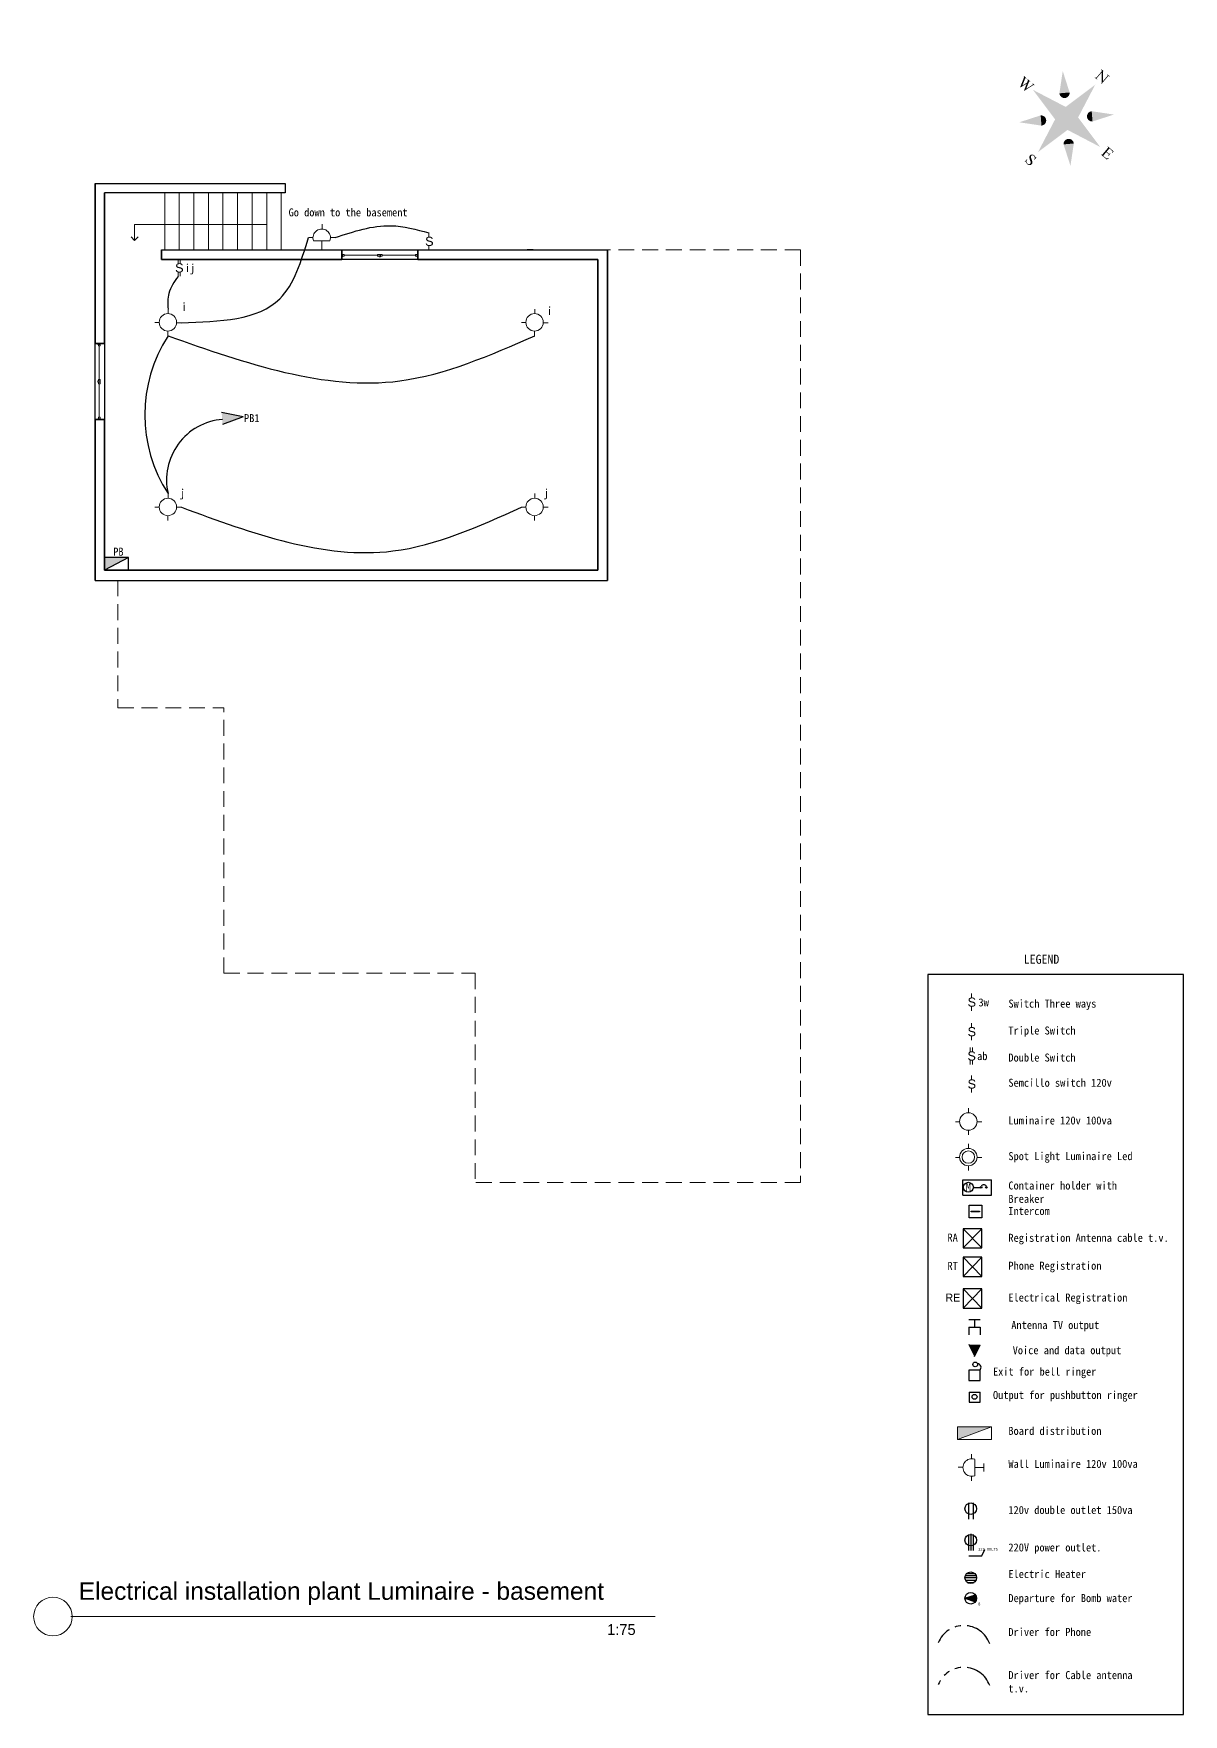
# Model space of a CAD drawing. Header units: inches. Extents: x 41 to 213, y -29 to -2.
# Drawn here: x 130.49 to 148.64, y -28.76 to -2.21 of the extents above; entities that cross this region are included whole.
import ezdxf

# ---------------------------------------------------------------- set-up
doc = ezdxf.new("R2010")
doc.units = ezdxf.units.IN
doc.header["$MEASUREMENT"] = 0
for name, pattern in [('ACAD_ISO04W100', [30, 24, -3, 0, -3]), ('ACAD_ISO05W100', [33, 24, -3, 0, -3, 0, -3]), ('DASHED', [0.75, 0.5, -0.25]), ('HIDDEN', [0.375, 0.25, -0.125])]:
    doc.linetypes.add(name, pattern=pattern)
for name, color, linetype in [('04', 4, 'Continuous'), ('ELECTRICAS', 3, 'DASHED'), ('ELIGHTCLG', 3, 'Continuous'), ('ESWITCH', 2, 'Continuous'), ('L-LUMINARIAS', 6, 'Continuous')]:
    doc.layers.add(name, color=color, linetype=linetype)
for name, color, linetype, lineweight in [('A-FLORSTM', 2, 'Continuous', 9), ('A-GLAZIDM', 7, 'Continuous', 0), ('A-WALL', 6, 'Continuous', 35), ('DIM', 6, 'Continuous', 18), ('inne_gulv', 252, 'Continuous', 15), ('LEYENDA', 161, 'Continuous', 20), ('TARJETA', 7, 'Continuous', 0), ('textos', 7, 'Continuous', 18)]:
    doc.layers.add(name, color=color, linetype=linetype, lineweight=lineweight)
doc.styles.add('ARCHISEL', font='archisel.shx', dxfattribs={"height": 0.55})
doc.styles.add('F-1', font='arial.ttf', dxfattribs={"height": 0.3})

# ---------------------------------------------------------------- blocks, each defined once
blk = doc.blocks.new('wind')
for p, q in [((108.159, 25.319), (108.159, 24.119)), ((108.309, 24.119), (108.309, 25.319))]:
    blk.add_line(p, q)
at = {"layer": 'A-GLAZIDM', "lineweight": 18}
for p, q in [((108.231, 25.307), (108.231, 25.282)), ((108.231, 25.307), (108.267, 25.307)), ((108.256, 25.282), (108.231, 25.282)), ((108.244, 25.282), (108.244, 24.754)), ((108.256, 25.307), (108.256, 25.282)), ((108.267, 25.318), (108.267, 25.307)), ((108.231, 24.754), (108.231, 24.683)), ((108.256, 24.754), (108.231, 24.754)), ((108.231, 24.729), (108.267, 24.729)), ((108.231, 24.708), (108.267, 24.708)), ((108.256, 24.754), (108.256, 24.729)), ((108.256, 24.683), (108.256, 24.708)), ((108.267, 24.729), (108.267, 24.708)), ((108.256, 24.683), (108.231, 24.683)), ((108.244, 24.683), (108.244, 24.155)), ((108.256, 24.155), (108.231, 24.155)), ((108.231, 24.13), (108.231, 24.155)), ((108.231, 24.13), (108.267, 24.13)), ((108.256, 24.13), (108.256, 24.155)), ((108.267, 24.119), (108.267, 24.13))]:
    blk.add_line(p, q, dxfattribs=at)
at = {"layer": 'A-GLAZIDM'}
for p, q in [((108.231, 24.729), (108.231, 24.708)), ((108.267, 24.729), (108.231, 24.729)), ((108.231, 24.708), (108.267, 24.708)), ((108.267, 24.708), (108.267, 24.729))]:
    blk.add_line(p, q, dxfattribs=at)
blk = doc.blocks.new('norte-26')
for points in [[(-0.345, 3.435), (-0.181, 3.453), (-0.345, 3.453)], [(-0.181, 3.453), (-0.345, 3.435), (-0.321, 3.435)], [(-0.181, 3.453), (-0.321, 3.435), (-0.305, 3.431)], [(-0.181, 3.453), (-0.305, 3.431), (-0.281, 3.423)], [(-0.181, 3.453), (-0.281, 3.423), (-0.264, 3.413)], [(-0.181, 3.453), (-0.264, 3.413), (-0.247, 3.398)], [(-0.181, 3.453), (-0.247, 3.398), (-0.224, 3.373)], [(-0.226, 2.903), (-0.234, 2.878), (-0.18, 2.899)], [(-0.18, 2.899), (-0.234, 2.878), (-0.176, 2.883)], [(-0.224, 2.947), (-0.226, 2.903), (-0.183, 2.92)], [(-0.183, 2.92), (-0.226, 2.903), (-0.18, 2.899)], [(-0.181, 3.453), (-0.224, 3.373), (-0.184, 3.324)], [(-0.224, 3.373), (-0.224, 2.947), (-0.184, 3.324)], [(-0.184, 3.324), (-0.224, 2.947), (-0.184, 2.947)], [(-0.184, 2.947), (-0.224, 2.947), (-0.183, 2.92)], [(-0.181, 3.453), (-0.184, 3.324), (0.197, 2.983)], [(-0.184, 3.324), (0.221, 2.83), (0.197, 2.983)], [(0.327, 3.44), (0.327, 3.453), (0.108, 3.453)], [(0.108, 3.453), (0.305, 3.44), (0.327, 3.44)], [(0.108, 3.453), (0.108, 3.44), (0.305, 3.44)], [(0.305, 3.44), (0.108, 3.44), (0.13, 3.44)], [(0.13, 3.44), (0.147, 3.439), (0.286, 3.438)], [(0.305, 3.44), (0.13, 3.44), (0.286, 3.438)], [(0.147, 3.439), (0.162, 3.435), (0.286, 3.438)], [(0.286, 3.438), (0.162, 3.435), (0.27, 3.434)], [(0.162, 3.435), (0.174, 3.429), (0.27, 3.434)], [(0.27, 3.434), (0.174, 3.429), (0.258, 3.426)], [(0.174, 3.429), (0.184, 3.42), (0.258, 3.426)], [(0.258, 3.426), (0.184, 3.42), (0.248, 3.415)], [(0.184, 3.42), (0.19, 3.41), (0.248, 3.415)], [(0.248, 3.415), (0.19, 3.41), (0.24, 3.39)], [(0.19, 3.41), (0.194, 3.394), (0.24, 3.39)], [(0.194, 3.394), (0.197, 3.373), (0.24, 3.39)], [(0.24, 3.39), (0.197, 3.373), (0.238, 3.346)], [(0.197, 3.373), (0.197, 3.346), (0.238, 3.346)], [(0.197, 3.346), (0.197, 2.983), (0.238, 2.83)], [(0.238, 3.346), (0.197, 3.346), (0.238, 2.83)], [(0.197, 2.983), (0.221, 2.83), (0.238, 2.83)], [(-1.936, 1.94), (-1.255, 0.843), (-1.936, 1.94), (-0.839, 1.258)], [(-0.009, 2.545), (-0.475, 0.483), (-0.009, 2.545), (0.458, 0.481)], [(-0.314, 2.853), (-0.314, 2.84), (-0.094, 2.84)], [(-0.094, 2.84), (-0.292, 2.853), (-0.314, 2.853)], [(-0.272, 2.855), (-0.292, 2.853), (-0.134, 2.854)], [(-0.134, 2.854), (-0.292, 2.853), (-0.116, 2.853)], [(-0.094, 2.853), (-0.292, 2.853), (-0.094, 2.84)], [(-0.292, 2.853), (-0.094, 2.853), (-0.116, 2.853)], [(-0.257, 2.86), (-0.272, 2.855), (-0.148, 2.858)], [(-0.148, 2.858), (-0.272, 2.855), (-0.134, 2.854)], [(-0.244, 2.867), (-0.257, 2.86), (-0.161, 2.864)], [(-0.161, 2.864), (-0.257, 2.86), (-0.148, 2.858)], [(-0.234, 2.878), (-0.244, 2.867), (-0.171, 2.873)], [(-0.171, 2.873), (-0.244, 2.867), (-0.161, 2.864)], [(-0.176, 2.883), (-0.234, 2.878), (-0.171, 2.873)], [(1.917, 1.94), (0.82, 1.258), (1.917, 1.94), (1.236, 0.843)], [(-1.159, 0.939), (-0.984, 0.764), (-1.121, 0.976), (-0.928, 0.782)], [(-1.121, 0.976), (-0.928, 0.782), (-1.084, 1.013), (-0.88, 0.809)], [(-1.084, 1.013), (-0.88, 0.809), (-1.047, 1.051), (-0.839, 0.843)], [(-1.047, 1.051), (-0.839, 0.843), (-1.01, 1.088), (-0.805, 0.884)], [(-1.01, 1.088), (-0.805, 0.884), (-0.972, 1.125), (-0.778, 0.931)], [(-0.972, 1.125), (-0.778, 0.931), (-0.935, 1.163), (-0.76, 0.987)], [(-0.935, 1.163), (-0.76, 0.987), (-0.898, 1.2), (-0.753, 1.055)], [(-0.898, 1.2), (-0.753, 1.055), (-0.86, 1.237), (-0.769, 1.146)], [(-0.86, 1.237), (-0.769, 1.146), (-0.839, 1.258), (-0.796, 1.204)], [(0.842, 1.237), (0.75, 1.146), (0.879, 1.2), (0.734, 1.055)], [(0.879, 1.2), (0.734, 1.055), (0.916, 1.163), (0.741, 0.987)], [(0.916, 1.163), (0.741, 0.987), (0.954, 1.125), (0.76, 0.931)], [(0.82, 1.258), (0.781, 1.209), (0.842, 1.237), (0.75, 1.146)], [(0.954, 1.125), (0.76, 0.931), (0.991, 1.088), (0.786, 0.884)], [(0.991, 1.088), (0.786, 0.884), (1.028, 1.051), (0.82, 0.843)], [(1.028, 1.051), (0.82, 0.843), (1.065, 1.013), (0.861, 0.809)], [(1.065, 1.013), (0.861, 0.809), (1.103, 0.976), (0.909, 0.782)], [(1.103, 0.976), (0.909, 0.782), (1.14, 0.939), (0.965, 0.764)], [(-3.24, 0.273), (-3.24, 0.286), (-3.466, 0.286)], [(-3.466, 0.286), (-3.251, 0.273), (-3.24, 0.273)], [(-3.466, 0.286), (-3.466, 0.273), (-3.251, 0.273)], [(-3.466, 0.273), (-3.442, 0.271), (-3.272, 0.27)], [(-3.251, 0.273), (-3.466, 0.273), (-3.272, 0.27)], [(-3.442, 0.271), (-3.424, 0.264), (-3.272, 0.27)], [(-3.272, 0.27), (-3.424, 0.264), (-3.288, 0.262)], [(-3.424, 0.264), (-3.41, 0.253), (-3.288, 0.262)], [(-3.288, 0.262), (-3.41, 0.253), (-3.297, 0.25)], [(-3.41, 0.253), (-3.399, 0.238), (-3.297, 0.25)], [(-3.297, 0.25), (-3.399, 0.238), (-3.3, 0.236)], [(-3.399, 0.238), (-3.373, 0.17), (-3.3, 0.236)], [(-3.3, 0.236), (-3.373, 0.17), (-3.295, 0.209)], [(-3.295, 0.209), (-3.373, 0.17), (-3.28, 0.162)], [(-3.373, 0.17), (-3.197, -0.341), (-3.28, 0.162)], [(-3.28, 0.162), (-3.197, -0.341), (-3.162, -0.183)], [(-2.944, 0.273), (-2.944, 0.286), (-3.182, 0.286)], [(-3.182, 0.286), (-2.96, 0.273), (-2.944, 0.273)], [(-3.182, 0.286), (-3.182, 0.273), (-2.96, 0.273)], [(-3.182, 0.273), (-3.155, 0.27), (-2.982, 0.27)], [(-2.96, 0.273), (-3.182, 0.273), (-2.982, 0.27)], [(-3.043, 0.05), (-3.162, -0.183), (-3.171, -0.341)], [(-3.065, 0.111), (-3.162, -0.183), (-3.043, 0.05)], [(-3.155, 0.27), (-3.133, 0.258), (-2.997, 0.262)], [(-2.982, 0.27), (-3.155, 0.27), (-2.997, 0.262)], [(-2.997, 0.262), (-3.133, 0.258), (-3.006, 0.248)], [(-3.133, 0.258), (-3.118, 0.243), (-3.006, 0.248)], [(-3.006, 0.248), (-3.118, 0.243), (-3.009, 0.232)], [(-3.118, 0.243), (-3.097, 0.202), (-3.009, 0.232)], [(-3.009, 0.232), (-3.097, 0.202), (-3.004, 0.199)], [(-3.097, 0.202), (-3.083, 0.16), (-3.004, 0.199)], [(-3.004, 0.199), (-3.083, 0.16), (-2.989, 0.149)], [(-3.083, 0.16), (-3.065, 0.111), (-2.989, 0.149)], [(-2.989, 0.149), (-3.065, 0.111), (-3.043, 0.05)], [(-2.989, 0.149), (-3.043, 0.05), (-2.871, -0.185)], [(-3.043, 0.05), (-2.906, -0.341), (-2.871, -0.185)], [(-2.725, 0.156), (-2.763, 0.156), (-2.881, -0.341)], [(-2.763, 0.156), (-2.871, -0.185), (-2.881, -0.341)], [(-2.629, 0.273), (-2.629, 0.286), (-2.811, 0.286)], [(-2.811, 0.286), (-2.811, 0.273), (-2.629, 0.273)], [(-2.811, 0.273), (-2.786, 0.271), (-2.651, 0.271)], [(-2.629, 0.273), (-2.811, 0.273), (-2.651, 0.271)], [(-2.786, 0.271), (-2.766, 0.266), (-2.651, 0.271)], [(-2.651, 0.271), (-2.766, 0.266), (-2.668, 0.264)], [(-2.766, 0.266), (-2.757, 0.261), (-2.668, 0.264)], [(-2.748, 0.204), (-2.763, 0.156), (-2.725, 0.156)], [(-2.668, 0.264), (-2.757, 0.261), (-2.683, 0.251)], [(-2.757, 0.261), (-2.75, 0.253), (-2.683, 0.251)], [(-2.75, 0.253), (-2.745, 0.244), (-2.683, 0.251)], [(-2.743, 0.234), (-2.748, 0.204), (-2.696, 0.232)], [(-2.696, 0.232), (-2.748, 0.204), (-2.708, 0.205)], [(-2.708, 0.205), (-2.748, 0.204), (-2.725, 0.156)], [(-2.683, 0.251), (-2.745, 0.244), (-2.696, 0.232)], [(-2.745, 0.244), (-2.743, 0.234), (-2.696, 0.232)], [(-2.542, 0.013), (-0.477, -0.455), (-2.542, 0.013), (-0.475, 0.483)], [(-1.255, 0.843), (-1.206, 0.803), (-1.233, 0.864), (-1.142, 0.773)], [(-1.233, 0.864), (-1.142, 0.773), (-1.196, 0.901), (-1.051, 0.757)], [(-1.196, 0.901), (-1.051, 0.757), (-1.159, 0.939), (-0.984, 0.764)], [(-0.475, 0.483), (0.458, 0.481), (-0.477, -0.455), (0.458, -0.455)], [(2.523, 0.013), (0.458, 0.481), (2.523, 0.013), (0.458, -0.455)], [(1.14, 0.939), (0.965, 0.764), (1.177, 0.901), (1.033, 0.757)], [(1.177, 0.901), (1.033, 0.757), (1.215, 0.864), (1.123, 0.773)], [(1.215, 0.864), (1.123, 0.773), (1.236, 0.843), (1.181, 0.8)], [(2.801, 0.307), (3.271, 0.32), (2.801, 0.32)], [(3.271, 0.32), (2.801, 0.307), (2.823, 0.307)], [(3.271, 0.32), (2.823, 0.307), (3.179, 0.287)], [(2.823, 0.307), (2.841, 0.305), (3.179, 0.287)], [(2.841, 0.305), (2.856, 0.302), (3.179, 0.287)], [(2.856, 0.302), (2.975, 0.289), (3.14, 0.289)], [(2.856, 0.302), (3.14, 0.289), (3.179, 0.287)], [(2.856, 0.302), (2.868, 0.296), (2.975, 0.289)], [(2.868, 0.296), (2.878, 0.288), (2.975, 0.289)], [(2.975, 0.289), (2.878, 0.288), (2.883, 0.278)], [(2.975, 0.289), (2.883, 0.278), (2.975, 0.042)], [(2.883, 0.278), (2.887, 0.262), (2.975, 0.042)], [(2.887, 0.262), (2.89, 0.24), (2.975, 0.042)], [(2.89, 0.24), (2.89, 0.213), (2.975, 0.042)], [(2.89, 0.213), (2.89, -0.186), (2.975, 0.042)], [(2.975, 0.042), (2.89, -0.186), (2.975, 0.011)], [(2.975, 0.011), (2.89, -0.186), (2.975, -0.193)], [(2.975, 0.011), (3.105, 0.042), (2.975, 0.042)], [(3.105, 0.042), (2.975, 0.011), (3.105, 0.011)], [(3.129, 0.044), (3.105, 0.042), (3.176, -0.008)], [(3.105, 0.042), (3.105, 0.011), (3.138, 0.009)], [(3.105, 0.042), (3.138, 0.009), (3.161, 0.002)], [(3.105, 0.042), (3.161, 0.002), (3.176, -0.008)], [(3.148, 0.046), (3.129, 0.044), (3.176, -0.008)], [(3.163, 0.051), (3.148, 0.046), (3.187, -0.022)], [(3.148, 0.046), (3.176, -0.008), (3.187, -0.022)], [(3.174, 0.059), (3.163, 0.051), (3.213, -0.078)], [(3.163, 0.051), (3.187, -0.022), (3.213, -0.078)], [(3.184, 0.071), (3.174, 0.059), (3.213, -0.078)], [(3.271, 0.32), (3.179, 0.287), (3.203, 0.282)], [(3.192, 0.087), (3.184, 0.071), (3.213, -0.078)], [(3.197, 0.108), (3.192, 0.087), (3.213, -0.078)], [(3.197, 0.108), (3.213, 0.132), (3.199, 0.132)], [(3.213, 0.132), (3.197, 0.108), (3.213, -0.078)], [(3.271, 0.32), (3.203, 0.282), (3.223, 0.27)], [(3.271, 0.32), (3.223, 0.27), (3.237, 0.253)], [(3.271, 0.32), (3.237, 0.253), (3.275, 0.186)], [(3.237, 0.253), (3.248, 0.227), (3.275, 0.186)], [(3.248, 0.227), (3.257, 0.186), (3.275, 0.186)], [(-3.162, -0.183), (-3.197, -0.341), (-3.171, -0.341)], [(-2.871, -0.185), (-2.906, -0.341), (-2.881, -0.341)], [(-1.936, -1.914), (-0.839, -1.232), (-1.936, -1.914), (-1.255, -0.817)], [(-1.233, -0.838), (-1.142, -0.746), (-1.255, -0.817), (-1.2, -0.773)], [(-1.196, -0.875), (-1.051, -0.731), (-1.233, -0.838), (-1.142, -0.746)], [(-1.159, -0.912), (-0.984, -0.737), (-1.196, -0.875), (-1.051, -0.731)], [(-1.121, -0.95), (-0.928, -0.756), (-1.159, -0.912), (-0.984, -0.737)], [(-1.084, -0.987), (-0.88, -0.783), (-1.121, -0.95), (-0.928, -0.756)], [(-1.047, -1.024), (-0.839, -0.817), (-1.084, -0.987), (-0.88, -0.783)], [(-1.01, -1.062), (-0.805, -0.857), (-1.047, -1.024), (-0.839, -0.817)], [(-0.972, -1.099), (-0.778, -0.905), (-1.01, -1.062), (-0.805, -0.857)], [(-0.935, -1.136), (-0.76, -0.961), (-0.972, -1.099), (-0.778, -0.905)], [(-0.898, -1.174), (-0.753, -1.029), (-0.935, -1.136), (-0.76, -0.961)], [(-0.009, -2.519), (0.458, -0.455), (-0.009, -2.519), (-0.477, -0.455)], [(0.916, -1.136), (0.741, -0.961), (0.879, -1.174), (0.734, -1.029)], [(0.954, -1.099), (0.76, -0.905), (0.916, -1.136), (0.741, -0.961)], [(0.991, -1.062), (0.786, -0.857), (0.954, -1.099), (0.76, -0.905)], [(1.028, -1.024), (0.82, -0.817), (0.991, -1.062), (0.786, -0.857)], [(1.065, -0.987), (0.861, -0.783), (1.028, -1.024), (0.82, -0.817)], [(1.917, -1.914), (1.236, -0.817), (1.917, -1.914), (0.82, -1.232)], [(1.103, -0.95), (0.909, -0.756), (1.065, -0.987), (0.861, -0.783)], [(1.14, -0.912), (0.965, -0.737), (1.103, -0.95), (0.909, -0.756)], [(1.177, -0.875), (1.033, -0.731), (1.14, -0.912), (0.965, -0.737)], [(1.215, -0.838), (1.123, -0.746), (1.177, -0.875), (1.033, -0.731)], [(1.236, -0.817), (1.187, -0.777), (1.215, -0.838), (1.123, -0.746)], [(2.801, -0.28), (2.801, -0.293), (3.272, -0.293)], [(3.272, -0.293), (2.823, -0.28), (2.801, -0.28)], [(2.844, -0.277), (2.823, -0.28), (3.272, -0.293)], [(2.865, -0.269), (2.844, -0.277), (3.272, -0.293)], [(2.877, -0.26), (2.865, -0.269), (3.004, -0.261)], [(3.004, -0.261), (2.865, -0.269), (3.026, -0.262)], [(3.026, -0.262), (2.865, -0.269), (3.272, -0.293)], [(2.885, -0.247), (2.877, -0.26), (2.984, -0.25)], [(2.984, -0.25), (2.877, -0.26), (2.991, -0.257)], [(2.991, -0.257), (2.877, -0.26), (3.004, -0.261)], [(2.889, -0.224), (2.885, -0.247), (2.976, -0.226)], [(2.976, -0.226), (2.885, -0.247), (2.979, -0.243)], [(2.979, -0.243), (2.885, -0.247), (2.984, -0.25)], [(2.89, -0.186), (2.889, -0.224), (2.975, -0.193)], [(2.975, -0.193), (2.889, -0.224), (2.976, -0.226)], [(3.272, -0.293), (3.13, -0.262), (3.026, -0.262)], [(3.174, -0.26), (3.13, -0.262), (3.272, -0.293)], [(3.205, -0.255), (3.174, -0.26), (3.272, -0.293)], [(3.187, -0.022), (3.193, -0.043), (3.213, -0.078)], [(3.193, -0.043), (3.199, -0.078), (3.213, -0.078)], [(3.227, -0.243), (3.205, -0.255), (3.272, -0.293)], [(3.25, -0.225), (3.227, -0.243), (3.272, -0.293)], [(3.278, -0.188), (3.25, -0.225), (3.272, -0.293)], [(3.325, -0.137), (3.278, -0.188), (3.272, -0.293)], [(3.278, -0.188), (3.325, -0.137), (3.307, -0.137)], [(-0.86, -1.211), (-0.769, -1.119), (-0.898, -1.174), (-0.753, -1.029)], [(-0.839, -1.232), (-0.8, -1.183), (-0.86, -1.211), (-0.769, -1.119)], [(0.879, -1.174), (0.734, -1.029), (0.842, -1.211), (0.75, -1.119)], [(0.842, -1.211), (0.75, -1.119), (0.82, -1.232), (0.777, -1.177)], [(-0.207, -2.874), (-0.223, -2.901), (-0.147, -2.879)], [(-0.147, -2.879), (-0.223, -2.901), (-0.156, -2.895)], [(-0.185, -2.848), (-0.207, -2.874), (-0.117, -2.851)], [(-0.117, -2.851), (-0.207, -2.874), (-0.133, -2.864)], [(-0.133, -2.864), (-0.207, -2.874), (-0.147, -2.879)], [(-0.159, -2.827), (-0.185, -2.848), (-0.079, -2.837)], [(-0.079, -2.837), (-0.185, -2.848), (-0.099, -2.842)], [(-0.099, -2.842), (-0.185, -2.848), (-0.117, -2.851)], [(-0.129, -2.811), (-0.159, -2.827), (0.017, -2.813)], [(0.017, -2.813), (-0.159, -2.827), (0.044, -2.824)], [(0.044, -2.824), (-0.159, -2.827), (0.065, -2.832)], [(-0.159, -2.827), (-0.079, -2.837), (-0.057, -2.835)], [(-0.159, -2.827), (-0.057, -2.835), (0.065, -2.832)], [(-0.095, -2.803), (-0.129, -2.811), (-0.009, -2.805)], [(-0.009, -2.805), (-0.129, -2.811), (0.017, -2.813)], [(-0.058, -2.799), (-0.095, -2.803), (-0.034, -2.801)], [(-0.034, -2.801), (-0.095, -2.803), (-0.009, -2.805)], [(0.065, -2.832), (-0.057, -2.835), (0.079, -2.835)], [(0.079, -2.835), (-0.057, -2.835), (-0.036, -2.837)], [(0.079, -2.835), (-0.036, -2.837), (-0.017, -2.84)], [(0.079, -2.835), (-0.017, -2.84), (0.003, -2.847)], [(0.079, -2.835), (0.003, -2.847), (0.022, -2.856)], [(0.079, -2.835), (0.022, -2.856), (0.04, -2.868)], [(0.079, -2.835), (0.04, -2.868), (0.056, -2.881)], [(0.079, -2.835), (0.056, -2.881), (0.07, -2.896)], [(0.079, -2.835), (0.07, -2.896), (0.081, -2.913)], [(0.089, -2.833), (0.079, -2.835), (0.123, -3.01)], [(0.079, -2.835), (0.081, -2.913), (0.091, -2.933)], [(0.079, -2.835), (0.091, -2.933), (0.123, -3.01)], [(0.098, -2.828), (0.089, -2.833), (0.123, -3.01)], [(0.104, -2.818), (0.098, -2.828), (0.123, -3.01)], [(0.104, -2.818), (0.123, -2.799), (0.11, -2.799)], [(0.123, -2.799), (0.104, -2.818), (0.123, -3.01)], [(-0.232, -2.932), (-0.235, -2.964), (-0.162, -2.944)], [(-0.162, -2.944), (-0.235, -2.964), (-0.159, -2.957)], [(-0.159, -2.957), (-0.235, -2.964), (-0.153, -2.969)], [(-0.235, -2.964), (-0.231, -3.001), (-0.153, -2.969)], [(-0.223, -2.901), (-0.232, -2.932), (-0.162, -2.912)], [(-0.162, -2.912), (-0.232, -2.932), (-0.164, -2.93)], [(-0.164, -2.93), (-0.232, -2.932), (-0.162, -2.944)], [(-0.153, -2.969), (-0.231, -3.001), (-0.145, -2.981)], [(-0.145, -2.981), (-0.231, -3.001), (-0.127, -3)], [(-0.127, -3), (-0.231, -3.001), (-0.099, -3.021)], [(-0.231, -3.001), (-0.219, -3.035), (-0.099, -3.021)], [(-0.204, -3.289), (-0.217, -3.229), (-0.231, -3.229)], [(-0.231, -3.229), (-0.231, -3.44), (-0.204, -3.289)], [(-0.204, -3.289), (-0.231, -3.44), (-0.186, -3.33)], [(-0.186, -3.33), (-0.231, -3.44), (-0.175, -3.347)], [(-0.175, -3.347), (-0.231, -3.44), (-0.207, -3.411)], [(-0.207, -3.411), (-0.231, -3.44), (-0.213, -3.422)], [(-0.213, -3.422), (-0.231, -3.44), (-0.217, -3.44)], [(-0.156, -2.895), (-0.223, -2.901), (-0.162, -2.912)], [(-0.099, -3.021), (-0.219, -3.035), (-0.062, -3.045)], [(-0.219, -3.035), (-0.198, -3.066), (-0.062, -3.045)], [(-0.175, -3.347), (-0.207, -3.411), (-0.161, -3.361)], [(-0.161, -3.361), (-0.207, -3.411), (-0.2, -3.406)], [(-0.161, -3.361), (-0.2, -3.406), (-0.145, -3.374)], [(-0.145, -3.374), (-0.2, -3.406), (-0.126, -3.386)], [(-0.126, -3.386), (-0.2, -3.406), (-0.19, -3.404)], [(-0.062, -3.045), (-0.198, -3.066), (-0.016, -3.072)], [(-0.198, -3.066), (-0.17, -3.094), (-0.016, -3.072)], [(-0.126, -3.386), (-0.19, -3.404), (-0.105, -3.396)], [(-0.105, -3.396), (-0.19, -3.404), (-0.084, -3.403)], [(-0.084, -3.403), (-0.19, -3.404), (-0.061, -3.407)], [(-0.19, -3.404), (-0.17, -3.408), (-0.061, -3.407)], [(-0.016, -3.072), (-0.17, -3.094), (0.054, -3.113)], [(-0.17, -3.094), (-0.127, -3.125), (0.054, -3.113)], [(-0.061, -3.407), (-0.17, -3.408), (-0.038, -3.408)], [(-0.17, -3.408), (-0.134, -3.419), (-0.038, -3.408)], [(-0.038, -3.408), (-0.134, -3.419), (0.085, -3.412)], [(0.085, -3.412), (-0.134, -3.419), (0.052, -3.427)], [(-0.134, -3.419), (-0.075, -3.436), (0.052, -3.427)], [(0.054, -3.113), (-0.127, -3.125), (0.1, -3.143)], [(-0.127, -3.125), (-0.062, -3.164), (0.1, -3.143)], [(0.052, -3.427), (-0.075, -3.436), (0.015, -3.437)], [(-0.075, -3.436), (-0.025, -3.44), (0.015, -3.437)], [(0.1, -3.143), (-0.062, -3.164), (0.129, -3.17)], [(-0.062, -3.164), (0, -3.199), (0.129, -3.17)], [(-0.011, -3.407), (-0.038, -3.408), (0.085, -3.412)], [(0.012, -3.401), (-0.011, -3.407), (0.085, -3.412)], [(0.129, -3.17), (0, -3.199), (0.15, -3.201)], [(0, -3.199), (0.033, -3.22), (0.15, -3.201)], [(0.033, -3.392), (0.012, -3.401), (0.085, -3.412)], [(0.15, -3.201), (0.033, -3.22), (0.164, -3.235)], [(0.033, -3.22), (0.055, -3.241), (0.164, -3.235)], [(0.05, -3.379), (0.033, -3.392), (0.114, -3.39)], [(0.114, -3.39), (0.033, -3.392), (0.085, -3.412)], [(0.137, -3.363), (0.05, -3.379), (0.114, -3.39)], [(0.065, -3.363), (0.05, -3.379), (0.137, -3.363)], [(0.164, -3.235), (0.055, -3.241), (0.168, -3.27)], [(0.055, -3.241), (0.071, -3.263), (0.168, -3.27)], [(0.075, -3.346), (0.065, -3.363), (0.137, -3.363)], [(0.071, -3.263), (0.08, -3.286), (0.168, -3.27)], [(0.081, -3.328), (0.075, -3.346), (0.154, -3.335)], [(0.154, -3.335), (0.075, -3.346), (0.137, -3.363)], [(0.168, -3.27), (0.08, -3.286), (0.165, -3.304)], [(0.08, -3.286), (0.083, -3.308), (0.165, -3.304)], [(0.083, -3.308), (0.081, -3.328), (0.154, -3.335)], [(0.165, -3.304), (0.083, -3.308), (0.154, -3.335)], [(0.091, -2.933), (0.099, -2.956), (0.123, -3.01)], [(0.099, -2.956), (0.105, -2.981), (0.123, -3.01)], [(0.105, -2.981), (0.11, -3.01), (0.123, -3.01)]]:
    blk.add_solid(points)
blk = doc.blocks.new('luminaria techo')
at = {"layer": 'LEYENDA', "color": 2}
for p, q in [((-80.776, 181.987), (-80.776, 181.938)), ((-80.87, 181.844), (-80.915, 181.844)), ((-80.777, 181.755), (-80.777, 181.706)), ((-80.686, 181.843), (-80.636, 181.843))]:
    blk.add_line(p, q, dxfattribs=at)
blk.add_circle((-80.778, 181.847), 0.092, dxfattribs=at)
blk = doc.blocks.new('int. doble')
at = {"layer": 'LEYENDA'}
for p, q in [((847.494, 665.809), (847.422, 665.809)), ((847.494, 665.775), (847.423, 665.775)), ((847.692, 665.775), (847.622, 665.775)), ((847.69, 665.809), (847.63, 665.809))]:
    blk.add_line(p, q, dxfattribs=at)
at = {"layer": 'LEYENDA', "style": 'F-1'}
blk.add_text('S', height=0.144, rotation=90, dxfattribs=at).set_placement((847.629, 665.729))
blk = doc.blocks.new('asdhteas')
at = {"layer": 'LEYENDA', "color": 2}
for p, q in [((128.834, 35.533), (128.834, 35.607)), ((128.698, 35.4), (128.622, 35.4)), ((128.883, 35.265), (128.883, 35.524)), ((128.883, 35.395), (129.027, 35.395)), ((129.027, 35.33), (129.027, 35.46)), ((128.834, 35.184), (128.834, 35.258))]:
    blk.add_line(p, q, dxfattribs=at)
blk.add_arc((128.836, 35.395), 0.138, 69.9818, 290.0182, dxfattribs=at)
blk = doc.blocks.new('int. simple')
at = {"layer": 'LEYENDA'}
for p, q in [((-80.385, 188.306), (-80.385, 188.346)), ((-80.385, 188.166), (-80.385, 188.206))]:
    blk.add_line(p, q, dxfattribs=at)
at = {"layer": 'LEYENDA', "style": 'F-1'}
blk.add_text('S', height=0.096, dxfattribs=at).set_placement((-80.425, 188.208))
blk = doc.blocks.new('dist')
blk.add_hatch(color=256).paths.add_polyline_path([(161.974, 35.87), (161.974, 35.667), (162.511, 35.87)])
blk.add_line((162.511, 35.87, 0), (161.974, 35.667, 0))
at = {"elevation": 0}
blk.add_lwpolyline([(161.974, 35.87), (161.974, 35.667), (162.511, 35.667), (162.511, 35.87)], close=True, dxfattribs=at)
blk = doc.blocks.new('ledsopt')
at = {"layer": 'LEYENDA', "color": 2}
for p, q in [((-359.734, -89.575, 0), (-359.734, -89.649, 0)), ((-359.874, -89.79, 0), (-359.941, -89.79, 0)), ((-359.734, -89.923, 0), (-359.734, -89.998, 0)), ((-359.598, -89.791, 0), (-359.523, -89.791, 0))]:
    blk.add_line(p, q, dxfattribs=at)
for radius in [0.138, 0.098]:
    blk.add_circle((-359.736, -89.785, 0), radius, dxfattribs=at)
blk = doc.blocks.new('iinerco')
at = {"layer": 'ELIGHTCLG'}
for p, q in [((-359.353, -99.702), (-359.531, -99.702)), ((-359.531, -99.702), (-359.531, -99.864)), ((-359.353, -99.864), (-359.353, -99.702)), ((-359.531, -99.864), (-359.353, -99.864)), ((-359.526, -100.048), (-359.526, -100.209)), ((-359.526, -100.048), (-359.526, -100.209)), ((-359.526, -100.048), (-359.349, -100.048)), ((-359.349, -100.209), (-359.349, -100.048)), ((-359.349, -100.209), (-359.349, -100.048)), ((-359.526, -100.209), (-359.349, -100.209))]:
    blk.add_line(p, q, dxfattribs=at)
for centre, radius in [((-359.429, -99.612), 0.0368), ((-359.439, -100.124), 0.0386), ((-359.439, -100.124), 0.0386)]:
    blk.add_circle(centre, radius, dxfattribs=at)
blk.add_arc((-359.396, -99.661), 0.0595, 316.3607, 87.8505, dxfattribs=at)
blk = doc.blocks.new('INT')
at = {"layer": 'ESWITCH'}
blk.add_lwpolyline([(-0.225, 0.225), (0, 0.225), (0, 0), (-0.225, 0)], close=True, dxfattribs=at)
at = {"layer": 'L-LUMINARIAS'}
blk.add_lwpolyline([(-0.187, 0.119), (-0.04, 0.119), (-0.04, 0.107), (-0.187, 0.107)], close=True, dxfattribs=at)

msp = doc.modelspace()

# ---------------------------------------------------------------- hatches: boundary and pattern name
for points in [[(133.457, -8.193), (133.471, -8.385), (133.799, -8.264)], [(131.608, -10.484), (131.608, -10.687), (131.987, -10.484)], [(145.437, -22.918), (145.254, -22.918), (145.346, -23.101)], [(145.359, -26.869), (145.194, -26.922), (145.359, -26.976)]]:
    msp.add_hatch(color=256).paths.add_polyline_path(points)

# ---------------------------------------------------------------- linework, layer by layer
for p, q in [((133.799, -8.264), (133.457, -8.193)), ((133.799, -8.264), (133.471, -8.385)), ((131.987, -10.484), (131.608, -10.687)), ((145.327, -20.432), (145.436, -20.432)), ((145.165, -21.085), (145.461, -21.39)), ((145.165, -21.39), (145.461, -21.085)), ((145.165, -21.533), (145.461, -21.838)), ((145.165, -21.838), (145.461, -21.533)), ((145.165, -22.034), (145.461, -22.339)), ((145.165, -22.339), (145.461, -22.034)), ((145.254, -22.521), (145.437, -22.521)), ((145.346, -22.521), (145.346, -22.642)), ((145.254, -22.642), (145.254, -22.763)), ((145.254, -22.642), (145.437, -22.642)), ((145.437, -22.642), (145.437, -22.763)), ((145.254, -22.908, 0), (145.346, -23.091, 0)), ((145.346, -23.101, 0), (145.437, -22.918, 0)), ((145.248, -25.416, 0), (145.248, -25.67, 0)), ((145.323, -25.416, 0), (145.323, -25.67, 0)), ((145.248, -25.915, 0), (145.248, -26.168, 0)), ((145.287, -25.906, 0), (145.287, -26.168, 0)), ((145.323, -25.915, 0), (145.323, -26.168, 0)), ((145.257, -26.252), (145.459, -26.252)), ((145.459, -26.252), (145.509, -26.153)), ((145.224, -26.53), (145.346, -26.53)), ((145.194, -26.595), (145.376, -26.595)), ((145.201, -26.562), (145.369, -26.562)), ((145.203, -26.636), (145.368, -26.636)), ((145.231, -26.671), (145.339, -26.671)), ((145.194, -26.922, 0), (145.359, -26.869, 0)), ((145.194, -26.922, 0), (145.359, -26.976, 0)), ((145.359, -26.976, 0), (145.359, -26.869, 0))]:
    msp.add_line(p, q)
for points in [[(131.608, -10.484), (131.608, -10.687), (131.987, -10.687), (131.987, -10.484)], [(145.165, -21.39), (145.461, -21.39), (145.461, -21.085), (145.165, -21.085)], [(145.165, -21.838), (145.461, -21.838), (145.461, -21.533), (145.165, -21.533)], [(145.165, -22.339), (145.461, -22.339), (145.461, -22.034), (145.165, -22.034)]]:
    msp.add_lwpolyline(points, close=True)
at = {"elevation": 0}
msp.add_lwpolyline([(144.61, -28.756), (148.643, -28.756), (148.643, -17.071), (144.61, -17.071)], close=True, dxfattribs=at)
for centre, radius in [((145.248, -20.431), 0.0788), ((145.449, -20.432), 0.0133), ((145.532, -20.432), 0.0133), ((145.285, -25.507, 0), 0.0911), ((145.285, -26.005, 0), 0.0911), ((145.285, -26.597, 0), 0.0911), ((145.285, -26.922, 0), 0.0911)]:
    msp.add_circle(centre, radius)
for centre, radius, start, end in [((134.548, -8.23), 2.304, 147.2709, 212.7483), ((133.546, -9.261), 0.96, 94.4858, 192.9086), ((145.492, -20.449), 0.0573, 45.1904, 137.3742)]:
    msp.add_arc(centre, radius, start, end)
for points in [[(135.249, -5.433), (136.13, -5.245), (136.73, -5.358)], [(132.821, -6.777), (134.376, -6.399), (134.826, -5.433)], [(132.768, -6.045), (132.622, -6.315), (132.61, -6.561)], [(132.61, -6.984), (136.27, -7.695), (138.4, -6.984)], [(132.821, -9.692), (136.162, -10.382), (138.193, -9.692)]]:
    msp.add_spline(points, degree=3)
at = {"layer": '04', "color": 43, "ltscale": 0.25}
for p, q in [((145.16, -20.556), (145.16, -20.311)), ((145.16, -20.311), (145.611, -20.311)), ((145.611, -20.556), (145.611, -20.311)), ((145.16, -20.556), (145.611, -20.556))]:
    msp.add_line(p, q, dxfattribs=at)
at = {"layer": 'A-FLORSTM'}
for p, q in [((134.168, -5.227), (132.083, -5.227)), ((132.083, -5.227), (132.083, -5.48)), ((132.026, -5.423), (132.083, -5.48)), ((132.14, -5.423), (132.083, -5.48))]:
    msp.add_line(p, q, dxfattribs=at)
at = {"layer": 'A-WALL'}
for p, q in [((131.458, -7.107), (131.458, -4.577)), ((131.608, -4.727), (131.608, -7.107)), ((131.458, -5.977), (131.458, -5.627)), ((132.508, -5.627), (132.508, -5.777)), ((132.508, -5.777), (135.353, -5.777)), ((135.353, -5.777), (135.353, -5.627)), ((136.553, -5.777), (136.553, -5.627)), ((136.553, -5.777), (139.398, -5.777)), ((138.378, -5.627), (138.28, -5.627)), ((139.398, -10.687), (139.398, -5.777)), ((139.548, -10.847), (139.548, -5.627)), ((131.608, -7.107), (131.458, -7.107)), ((131.458, -10.847), (131.458, -8.307)), ((131.608, -8.307), (131.458, -8.307)), ((131.608, -8.307), (131.608, -10.687)), ((139.398, -10.687), (131.608, -10.687))]:
    msp.add_line(p, q, dxfattribs=at)
at = {"layer": 'A-WALL', "lineweight": 25}
for p, q in [((131.458, -4.577), (134.462, -4.577)), ((134.462, -4.727), (131.608, -4.727)), ((134.462, -4.577), (134.462, -4.727)), ((132.508, -5.627), (135.353, -5.627)), ((136.553, -5.627), (139.548, -5.627)), ((131.458, -10.847), (139.548, -10.847)), ((131.608, -10.847), (131.808, -10.847))]:
    msp.add_line(p, q, dxfattribs=at)
at = {"layer": 'DIM', "color": 9, "lineweight": 13}
msp.add_line((131.077, -27.211), (140.3, -27.211), dxfattribs=at)
msp.add_circle((130.793, -27.211), 0.305, dxfattribs=at)
at = {"layer": 'ELECTRICAS', "color": 0, "linetype": 'ACAD_ISO04W100', "ltscale": 0.02}
msp.add_arc((145.176, -27.786, 0), 0.434, 19.4762, 158.3419, dxfattribs=at)
at = {"layer": 'ELECTRICAS', "color": 0, "linetype": 'ACAD_ISO05W100', "ltscale": 0.02}
msp.add_arc((145.176, -28.446, 0), 0.434, 19.4762, 158.3419, dxfattribs=at)
at = {"layer": 'inne_gulv'}
for p, q in [((132.558, -5.627), (132.558, -4.727)), ((132.788, -5.627), (132.788, -4.727)), ((133.018, -5.627), (133.018, -4.727)), ((133.248, -5.627), (133.248, -4.727)), ((133.478, -5.627), (133.478, -4.727)), ((133.708, -5.627), (133.708, -4.727)), ((133.938, -5.627), (133.938, -4.727)), ((134.168, -5.627), (134.168, -4.727)), ((134.398, -5.627), (134.398, -4.727))]:
    msp.add_line(p, q, dxfattribs=at)
at = {"layer": 'inne_gulv', "linetype": 'HIDDEN'}
for p, q in [((142.598, -5.627), (139.548, -5.627)), ((142.598, -5.627), (142.598, -20.356)), ((131.818, -10.847), (131.818, -12.857)), ((131.818, -12.857), (133.492, -12.857)), ((133.492, -17.05), (133.492, -12.857)), ((133.492, -17.05), (137.46, -17.05)), ((137.46, -17.05), (137.46, -20.356)), ((142.598, -20.356), (137.46, -20.356))]:
    msp.add_line(p, q, dxfattribs=at)

# ---------------------------------------------------------------- block references
at = {"color": 4, "xscale": 0.2755905511810737, "yscale": 0.2755905511810737, "zscale": 0.2755905511810737, "rotation": 319.6650077751254}
msp.add_blockref('norte-26', (146.799, -3.555), dxfattribs=at)
at = {"xscale": 1.5, "yscale": 1.5, "zscale": 1.5}
for p in [(257.307, -287.876), (265.873, -299.891, 0), (265.873, -300.358, 0), (265.873, -301.184, 0)]:
    msp.add_blockref('int. simple', p, dxfattribs=at)
at = {"rotation": 270}
for p in [(-533.007, 841.646), (-520.496, 829.2, 0)]:
    msp.add_blockref('int. doble', p, dxfattribs=at)
at = {"xscale": -1, "rotation": 90}
msp.add_blockref('wind', (160.672, 102.532), dxfattribs=at)
at = {"xscale": -1}
msp.add_blockref('wind', (239.767, -32.426), dxfattribs=at)
msp.add_blockref('iinerco', (504.785, 76.383))
at = {"layer": 'inne_gulv', "rotation": 270}
msp.add_blockref('asdhteas', (99.642, 123.401), dxfattribs=at)
at = {"layer": 'inne_gulv'}
for name, p in [('ledsopt', (504.984, 69.831, 0)), ('dist', (-16.895, -60.082, 0)), ('asdhteas', (16.465, -60.252, 0))]:
    msp.add_blockref(name, p, dxfattribs=at)
at = {"layer": 'L-LUMINARIAS', "xscale": 0.8910597757501932, "yscale": 0.8910597757501932, "zscale": 0.8910597757501932}
msp.add_blockref('INT', (145.461, -20.915), dxfattribs=at)
at = {"layer": 'LEYENDA', "xscale": 1.5, "yscale": 1.5, "zscale": 1.5}
for p in [(253.775, -279.542), (259.565, -279.542), (253.775, -282.457), (259.565, -282.457), (266.415, -292.163)]:
    msp.add_blockref('luminaria techo', p, dxfattribs=at)

# ---------------------------------------------------------------- texts
at = {"lineweight": 9, "insert": (131.2, -26.669), "char_height": 0.27677, "width": 9.28679, "attachment_point": 1}
msp.add_mtext('{\\fArial|b0|i0|c0|p34;Electrical installation plant Luminaire - basement}', dxfattribs=at)
at = {"layer": 'TARJETA', "color": 3, "style": 'ARCHISEL'}
msp.add_text('1:75', height=0.173, rotation=0.024, dxfattribs=at).set_placement((139.544, -27.502))
at = {"layer": 'textos', "color": 6}
msp.add_text('RE', height=0.1264, dxfattribs=at).set_placement((144.885, -22.237))
at = {"layer": 'textos', "attachment_point": 1}
for s, insert, char_height, width in [('{\\fBatangChe|b0|i0|c0|p49;\\C6;Go down to the basement}', (134.514, -4.971), 0.1264, 2.07666), ('{\\fBatangChe|b0|i0|c0|p49;\\C6;ij}', (132.875, -5.85), 0.1264, 2.07666), ('{\\fBatangChe|b0|ⅰ0|c0|p49;\\C6;ⅰ}', (132.777, -6.464), 0.1264, 2.07666), ('{\\fBatangChe|b0|ⅰ0|c0|p49;\\C6;ⅰ}', (138.55, -6.529), 0.1264, 2.07666), ('{\\fBatangChe|b0|i0|c0|p49;\\C6;PB1}', (133.81, -8.221), 0.1264, 2.07666), ('{\\fBatangChe|b0|i0|c0|p49;\\C6;j}', (132.797, -9.404), 0.1264, 2.07666), ('{\\fBatangChe|b0|i0|c0|p49;\\C6;j}', (138.542, -9.404), 0.1264, 2.07666), ('{\\fBatangChe|b0|i0|c0|p49;\\C6;PB}', (131.745, -10.33), 0.1264, 2.07666), ('{\\fBatangChe|b0|i0|c0|p49;\\C6;LEGEND}', (146.123, -16.757, 0), 0.14469, 2.41476), ('{\\fBatangChe|b0|i0|c0|p49;\\C6;3w}', (145.408, -17.448, 0), 0.1264, 2.07666), ('{\\fBatangChe|b0|i0|c0|p49;\\C6;Switch Three ways}', (145.88, -17.467, 0), 0.1264, 2.10957), ('{\\fBatangChe|b0|i0|c0|p49;\\C6;Triple Switch}', (145.88, -17.892, 0), 0.1264, 2.10957), ('{\\fBatangChe|b0|i0|c0|p49;\\C6;ab}', (145.386, -18.296, 0), 0.1264, 2.07666), ('{\\fBatangChe|b0|i0|c0|p49;\\C6;Double Switch}', (145.88, -18.319, 0), 0.1264, 2.10957), ('{\\fBatangChe|b0|i0|c0|p49;\\C6;Semcillo switch 120v}', (145.88, -18.717, 0), 0.1264, 2.10957), ('{\\fBatangChe|b0|i0|c0|p49;\\C6;Luminaire 120v 100va}', (145.88, -19.313, 0), 0.1264, 2.07666), ('{\\fBatangChe|b0|i0|c0|p49;\\C6;Spot Light Luminaire Led }', (145.88, -19.876, 0), 0.1264, 2.07666), ('{\\fBatangChe|b0|i0|c0|p49;\\C6;M}', (145.207, -20.364), 0.1264, 2.07666), ('{\\fBatangChe|b0|i0|c0|p49;\\C6;Container holder with Breaker }', (145.88, -20.34, 0), 0.1264, 2.23063), ('{\\fBatangChe|b0|i0|c0|p49;\\C6;Intercom}', (145.88, -20.743, 0), 0.1264, 2.07666), ('{\\fBatangChe|b0|i0|c0|p49;\\C6;RA}', (144.918, -21.162), 0.1264, 2.07666), ('{\\fBatangChe|b0|i0|c0|p49;\\C6;Registration Antenna cable t.v.}', (145.88, -21.166, 0), 0.1264, 2.55867), ('{\\fBatangChe|b0|i0|c0|p49;\\C6;RT}', (144.918, -21.609), 0.1264, 2.07666), ('{\\fBatangChe|b0|i0|c0|p49;\\C6;Phone Registration}', (145.88, -21.607, 0), 0.1264, 2.56389), ('{\\fBatangChe|b0|i0|c0|p49;\\C6;Electrical Registration}', (145.88, -22.109, 0), 0.1264, 2.56389), ('{\\fBatangChe|b0|i0|c0|p49;\\C6;Antenna TV output}', (145.926, -22.544), 0.1264, 2.07666), ('{\\fBatangChe|b0|i0|c0|p49;\\C6;Voice and data output}', (145.948, -22.941, 0), 0.1264, 2.07666), ('{\\fBatangChe|b0|i0|c0|p49;\\C6;Exit for bell ringer}', (145.637, -23.279, 0), 0.1264, 2.5467), ('{\\fBatangChe|b0|i0|c0|p49;\\C6;Output for pushbutton ringer}', (145.637, -23.649, 0), 0.1264, 2.5467), ('{\\fBatangChe|b0|i0|c0|p49;\\C6;Board distribution}', (145.88, -24.215, 0), 0.1264, 2.07666), ('{\\fBatangChe|b0|i0|c0|p49;\\C6;Wall Luminaire 120v 100va}', (145.88, -24.736, 0), 0.1264, 2.07666), ('{\\fBatangChe|b0|i0|c0|p49;\\C6;120v double outlet 150va}', (145.88, -25.465, 0), 0.1264, 2.67759), ('{\\fBatangChe|b0|i0|c0|p49;\\C6;220 VOLTS}', (145.404, -26.128, 0), 0.04386, 0.92909), ('{\\fBatangChe|b0|i0|c0|p49;\\C6;220V power outlet.}', (145.88, -26.056, 0), 0.1264, 2.67759), ('{\\fBatangChe|b0|i0|c0|p49;\\C6;Electric Heater}', (145.88, -26.476, 0), 0.1264, 2.67759), ('{\\fBatangChe|b0|i0|c0|p49;\\C6;B}', (145.404, -26.99, 0), 0.04386, 0.92909), ('{\\fBatangChe|b0|i0|c0|p49;\\C6;Departure for Bomb water}', (145.88, -26.856, 0), 0.1264, 2.67759), ('{\\fBatangChe|b0|i0|c0|p49;\\C6;Driver for Phone}', (145.88, -27.391, 0), 0.1264, 2.07666), ('{\\fBatangChe|b0|i0|c0|p49;\\C6;Driver for Cable antenna t.v.}', (145.88, -28.072, 0), 0.1264, 2.07666)]:
    msp.add_mtext(s, dxfattribs=dict(at, insert=insert, char_height=char_height, width=width))

doc.saveas('drawing.dxf')
